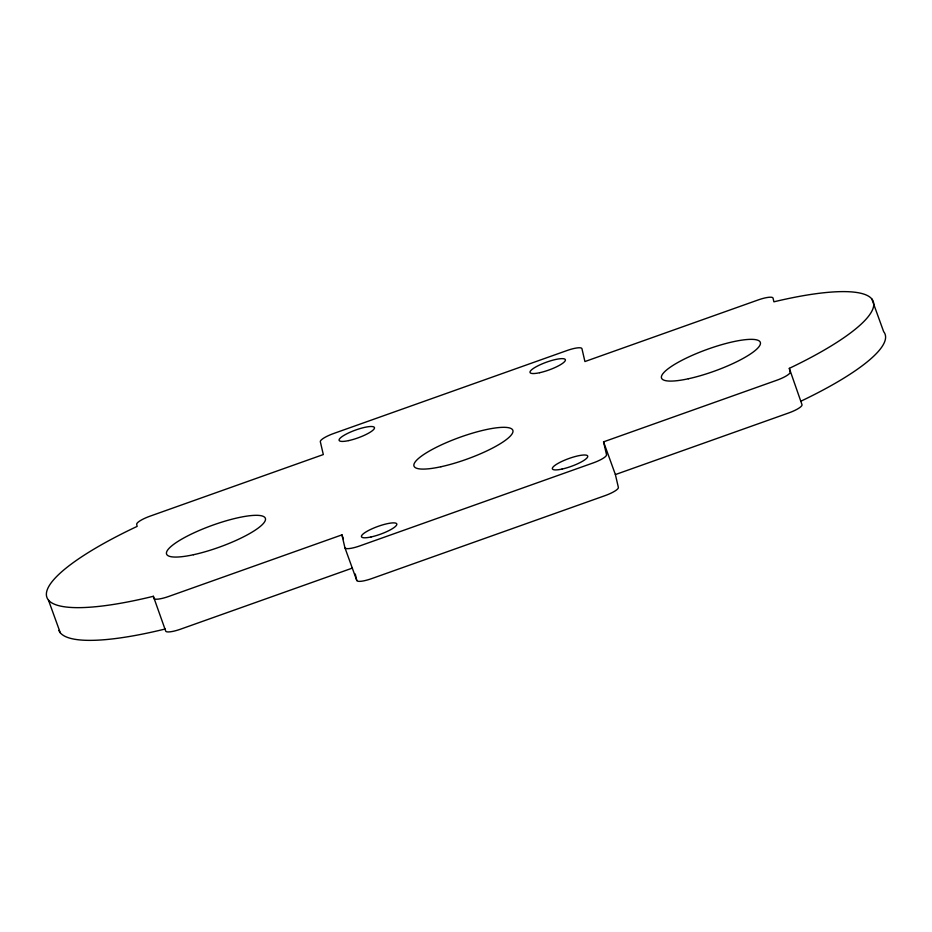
<?xml version="1.0" encoding="UTF-8"?>
<svg xmlns="http://www.w3.org/2000/svg" width="932" height="932" viewBox="0 0 932 932"><rect width="100%" height="100%" fill="white"/><g stroke="black" fill="none" stroke-linecap="round" stroke-linejoin="round"><path stroke-width="1.4" d="M341.928 534.875L168.704 596.457A15.017 3.274 -19.9 0 1 153.815 598.274L153.349 596.294A179.783 39.214 -19.9 0 1 46.612 596.41A179.783 39.214 -19.9 0 1 137.144 526.382L136.689 524.39A15.017 3.274 -19.9 0 1 150.075 516.153L323.311 454.56L320.328 441.71A15.017 3.274 -19.9 0 1 333.726 433.473L567.064 350.514A15.017 3.274 -19.9 0 1 581.952 348.696L584.923 361.546L758.159 299.953A15.017 3.274 -19.9 0 1 773.047 298.135L773.898 301.817A172.653 37.664 -19.9 0 1 873.529 302.399A172.653 37.664 -19.9 0 1 789.322 368.35L790.173 372.019A15.017 3.274 -19.9 0 1 776.775 380.256L603.552 441.85L606.522 454.7A15.017 3.274 -19.9 0 1 593.125 462.948L359.799 545.907A15.017 3.274 -19.9 0 1 344.91 547.713L341.928 534.875L343.419 538.964M352.413 568.077L180.552 629.182A15.017 3.274 -19.9 0 1 165.663 630.999L153.349 596.294M344.91 547.713L356.758 580.438A15.017 3.274 -19.9 0 0 371.647 578.621L604.973 495.661A15.017 3.274 -19.9 0 0 618.37 487.424L615.388 474.574L788.623 412.981A15.017 3.274 -19.9 0 0 802.021 404.744L789.322 368.35M871.816 298.939L883.653 331.664A172.653 37.664 -19.9 0 1 801.171 401.063M603.552 441.85L615.388 474.574M48.441 600.068L60.289 632.781M355.267 574.019L356.758 580.438M165.197 629.007A179.783 39.214 -19.9 0 1 58.867 630.428M371.111 536.948A18.768 4.089 -19.9 0 0 396.822 524.04A18.768 4.089 -19.9 0 0 369.503 529.993A18.768 4.089 -19.9 0 0 371.111 536.948M348.766 440.58A18.768 4.089 -19.9 0 0 374.478 427.683A18.768 4.089 -19.9 0 0 347.158 433.625A18.768 4.089 -19.9 0 0 348.766 440.58M539.675 372.707A18.768 4.089 -19.9 0 0 565.386 359.799A18.768 4.089 -19.9 0 0 538.067 365.752A18.768 4.089 -19.9 0 0 539.675 372.707M562.019 469.076A18.768 4.089 -19.9 0 0 587.731 456.167A18.768 4.089 -19.9 0 0 560.412 462.121A18.768 4.089 -19.9 0 0 562.019 469.076M440.941 466.746A52.542 11.464 -19.9 0 0 512.926 430.607A52.542 11.464 -19.9 0 0 436.421 447.267A52.542 11.464 -19.9 0 0 440.941 466.746M193.472 554.726A52.542 11.464 -19.9 0 0 265.445 518.6A52.542 11.464 -19.9 0 0 188.951 535.259A52.542 11.464 -19.9 0 0 193.472 554.726M688.41 378.753A52.542 11.464 -19.9 0 0 760.396 342.627A52.542 11.464 -19.9 0 0 683.902 359.286A52.542 11.464 -19.9 0 0 688.41 378.753"/></g></svg>
